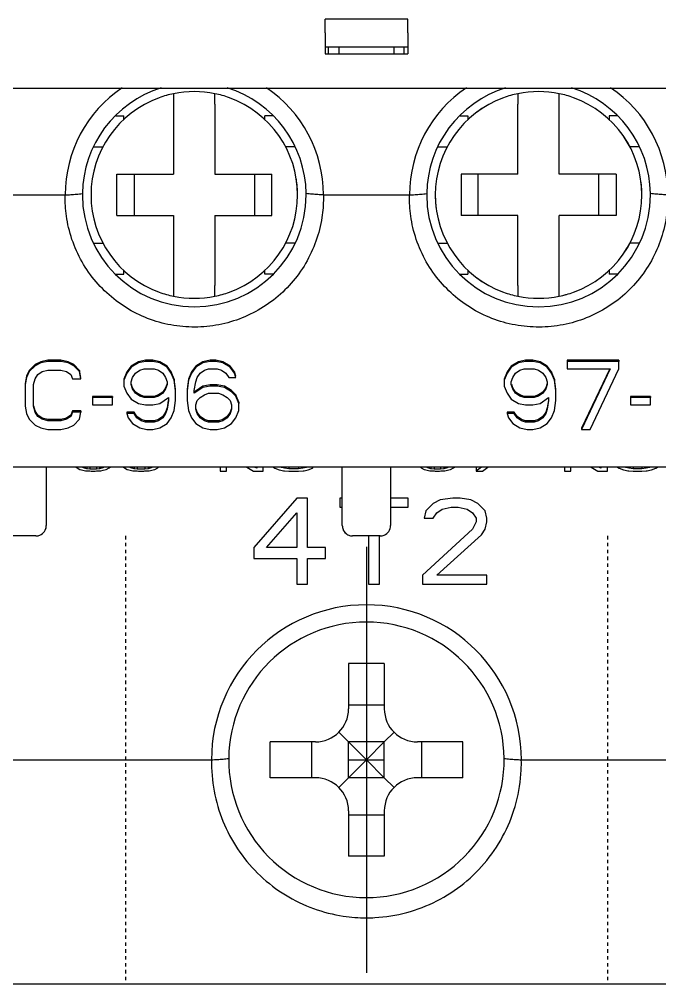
# Model space of a CAD drawing. Header units: millimetres. Extents: x 0 to 55, y 0 to 80.6.
# Drawn here: x 17.42 to 36.02, y 0 to 28 of the extents above; entities that cross this region are included whole.
import ezdxf

# ---------------------------------------------------------------- set-up
doc = ezdxf.new("R2010")
doc.units = ezdxf.units.MM
doc.linetypes.add('HIDDEN', pattern=[0.375, 0.25, -0.125])

# ---------------------------------------------------------------- blocks, each defined once
blk = doc.blocks.new('MT-63')
at = {"color": 7, "linetype": 'Continuous'}
for p, q in [((28.4, 28), (26, 28)), ((26, 27.602), (26, 28)), ((28.4, 27.602), (28.4, 28)), ((26, 27.602), (26, 27.452)), ((26, 27.452), (26, 27)), ((28.4, 27.602), (28.4, 27.452)), ((28.4, 27.452), (28.4, 27)), ((26, 27.2), (28.4, 27.2)), ((26.1, 27), (26.1, 27.2)), ((26.4, 27.2), (26.4, 27)), ((28, 27.2), (28, 27)), ((28.3, 27), (28.3, 27.2)), ((26, 27), (28.4, 27)), ((4.7, 26), (26.4, 26)), ((21.6, 25.839), (21.6, 25.532)), ((22.8, 25.532), (22.8, 25.839)), ((26.4, 26), (28, 26)), ((26.4, 26), (28, 26)), ((28, 26), (49.7, 26)), ((31.6, 25.839), (31.6, 25.532)), ((32.8, 25.532), (32.8, 25.839)), ((21.6, 25.532), (21.6, 23.5)), ((22.8, 25.532), (22.8, 23.5)), ((31.6, 23.5), (31.6, 25.532)), ((32.8, 23.5), (32.8, 25.532)), ((19.918, 25.2), (20.15, 25.2)), ((20.15, 25.09), (20.15, 25.2)), ((24.481, 25.2), (24.25, 25.2)), ((24.25, 25.09), (24.25, 25.2)), ((29.918, 25.2), (30.15, 25.2)), ((30.15, 25.2), (30.15, 25.09)), ((34.481, 25.2), (34.25, 25.2)), ((34.25, 25.2), (34.25, 25.09)), ((19.282, 24.3), (19.55, 24.3)), ((25.118, 24.3), (24.85, 24.3)), ((29.282, 24.3), (29.55, 24.3)), ((35.118, 24.3), (34.85, 24.3)), ((19.95, 23.5), (21.6, 23.5)), ((19.95, 22.3), (19.95, 23.5)), ((20.45, 23.5), (20.45, 22.3)), ((22.8, 23.5), (24.45, 23.5)), ((23.95, 23.5), (23.95, 22.3)), ((24.45, 22.3), (24.45, 23.5)), ((31.6, 23.5), (29.95, 23.5)), ((29.95, 23.5), (29.95, 22.3)), ((30.45, 22.3), (30.45, 23.5)), ((34.45, 23.5), (32.8, 23.5)), ((33.95, 22.3), (33.95, 23.5)), ((34.45, 23.5), (34.45, 22.3)), ((15.949, 22.9), (18.451, 22.9)), ((25.949, 22.9), (28.451, 22.9)), ((19.95, 22.3), (21.6, 22.3)), ((21.6, 22.3), (21.6, 20.268)), ((22.8, 22.3), (22.8, 20.268)), ((22.8, 22.3), (24.45, 22.3)), ((31.6, 22.3), (29.95, 22.3)), ((31.6, 20.268), (31.6, 22.3)), ((32.8, 20.268), (32.8, 22.3)), ((34.45, 22.3), (32.8, 22.3)), ((19.283, 21.5), (19.55, 21.5)), ((25.117, 21.5), (24.85, 21.5)), ((29.283, 21.5), (29.55, 21.5)), ((35.117, 21.5), (34.85, 21.5)), ((19.919, 20.6), (20.15, 20.6)), ((20.15, 20.6), (20.15, 20.71)), ((24.25, 20.6), (24.25, 20.71)), ((24.481, 20.6), (24.25, 20.6)), ((29.919, 20.6), (30.15, 20.6)), ((30.15, 20.71), (30.15, 20.6)), ((34.25, 20.71), (34.25, 20.6)), ((34.481, 20.6), (34.25, 20.6)), ((21.6, 20.268), (21.6, 19.961)), ((22.8, 19.961), (22.8, 20.268)), ((31.6, 20.268), (31.6, 19.961)), ((32.8, 19.961), (32.8, 20.268)), ((17.575, 17.973), (17.408, 17.805)), ((17.575, 17.938), (17.408, 17.771)), ((17.742, 18.057), (17.575, 17.973)), ((17.742, 18.022), (17.575, 17.938)), ((17.575, 17.973), (17.575, 17.938)), ((17.95, 18.099), (17.742, 18.057)), ((17.95, 18.064), (17.742, 18.022)), ((17.742, 18.057), (17.742, 18.022)), ((18.325, 18.099), (17.95, 18.099)), ((17.95, 18.099), (17.95, 18.064)), ((18.325, 18.064), (17.95, 18.064)), ((18.533, 18.057), (18.325, 18.099)), ((18.325, 18.099), (18.325, 18.064)), ((18.533, 18.022), (18.325, 18.064)), ((18.7, 17.973), (18.533, 18.057)), ((18.533, 18.057), (18.533, 18.022)), ((18.7, 17.938), (18.533, 18.022)), ((18.867, 17.805), (18.7, 17.973)), ((18.7, 17.973), (18.7, 17.938)), ((18.867, 17.771), (18.7, 17.938)), ((20.367, 17.931), (20.242, 17.763)), ((20.575, 18.057), (20.367, 17.931)), ((20.575, 18.022), (20.367, 17.896)), ((20.367, 17.931), (20.367, 17.896)), ((20.783, 18.099), (20.575, 18.057)), ((20.783, 18.064), (20.575, 18.022)), ((20.575, 18.057), (20.575, 18.022)), ((20.992, 18.099), (20.783, 18.099)), ((20.783, 18.099), (20.783, 18.064)), ((20.992, 18.064), (20.783, 18.064)), ((21.2, 18.057), (20.992, 18.099)), ((20.992, 18.099), (20.992, 18.064)), ((21.2, 18.022), (20.992, 18.064)), ((21.408, 17.931), (21.2, 18.057)), ((21.2, 18.057), (21.2, 18.022)), ((21.408, 17.896), (21.2, 18.022)), ((21.533, 17.763), (21.408, 17.931)), ((21.408, 17.931), (21.408, 17.896)), ((22.242, 17.931), (22.117, 17.763)), ((22.45, 18.057), (22.242, 17.931)), ((22.45, 18.022), (22.242, 17.896)), ((22.242, 17.931), (22.242, 17.896)), ((22.658, 18.099), (22.45, 18.057)), ((22.658, 18.064), (22.45, 18.022)), ((22.45, 18.057), (22.45, 18.022)), ((22.658, 18.099), (22.658, 18.064)), ((22.825, 18.099), (22.658, 18.099)), ((22.825, 18.064), (22.658, 18.064)), ((22.825, 18.099), (22.825, 18.064)), ((23.033, 18.057), (22.825, 18.099)), ((23.033, 18.022), (22.825, 18.064)), ((23.033, 18.057), (23.033, 18.022)), ((23.242, 17.931), (23.033, 18.057)), ((23.242, 17.896), (23.033, 18.022)), ((23.242, 17.931), (23.242, 17.896)), ((23.367, 17.763), (23.242, 17.931)), ((31.408, 17.931), (31.283, 17.763)), ((31.617, 18.057), (31.408, 17.931)), ((31.617, 18.022), (31.408, 17.896)), ((31.408, 17.931), (31.408, 17.896)), ((31.825, 18.099), (31.617, 18.057)), ((31.825, 18.064), (31.617, 18.022)), ((31.617, 18.057), (31.617, 18.022)), ((31.825, 18.099), (31.825, 18.064)), ((32.033, 18.099), (31.825, 18.099)), ((32.033, 18.064), (31.825, 18.064)), ((32.033, 18.099), (32.033, 18.064)), ((32.242, 18.057), (32.033, 18.099)), ((32.242, 18.022), (32.033, 18.064)), ((32.242, 18.057), (32.242, 18.022)), ((32.45, 17.931), (32.242, 18.057)), ((32.45, 17.896), (32.242, 18.022)), ((32.45, 17.931), (32.45, 17.896)), ((32.575, 17.763), (32.45, 17.931)), ((33.033, 18.099), (33.033, 18.064)), ((34.533, 18.099), (33.033, 18.099)), ((33.033, 18.064), (33.033, 17.854)), ((34.533, 18.064), (33.033, 18.064)), ((34.533, 18.099), (34.533, 18.064)), ((34.533, 17.854), (34.533, 18.064)), ((17.408, 17.805), (17.325, 17.638)), ((17.408, 17.771), (17.325, 17.603)), ((17.408, 17.805), (17.408, 17.771)), ((17.575, 17.561), (17.658, 17.687)), ((17.658, 17.687), (17.783, 17.771)), ((17.783, 17.771), (17.95, 17.813)), ((17.95, 17.813), (18.325, 17.813)), ((18.325, 17.813), (18.492, 17.771)), ((18.492, 17.771), (18.617, 17.687)), ((18.617, 17.687), (18.658, 17.561)), ((18.908, 17.596), (18.867, 17.805)), ((18.867, 17.805), (18.867, 17.771)), ((18.908, 17.561), (18.867, 17.771)), ((20.242, 17.763), (20.158, 17.554)), ((20.242, 17.729), (20.158, 17.519)), ((20.367, 17.896), (20.242, 17.729)), ((20.242, 17.763), (20.242, 17.729)), ((20.408, 17.603), (20.492, 17.729)), ((20.492, 17.729), (20.617, 17.813)), ((20.617, 17.813), (20.742, 17.854)), ((20.742, 17.854), (21.033, 17.854)), ((21.033, 17.854), (21.158, 17.813)), ((21.158, 17.813), (21.283, 17.729)), ((21.283, 17.729), (21.367, 17.603)), ((21.533, 17.729), (21.408, 17.896)), ((21.617, 17.554), (21.533, 17.763)), ((21.533, 17.763), (21.533, 17.729)), ((21.617, 17.519), (21.533, 17.729)), ((22.117, 17.763), (22.033, 17.554)), ((22.117, 17.729), (22.033, 17.519)), ((22.242, 17.896), (22.117, 17.729)), ((22.117, 17.763), (22.117, 17.729)), ((22.283, 17.603), (22.367, 17.729)), ((22.367, 17.729), (22.492, 17.813)), ((22.492, 17.813), (22.617, 17.854)), ((22.617, 17.854), (22.867, 17.854)), ((22.867, 17.854), (22.992, 17.813)), ((22.992, 17.813), (23.117, 17.729)), ((23.117, 17.729), (23.2, 17.603)), ((23.367, 17.729), (23.242, 17.896)), ((23.367, 17.763), (23.367, 17.729)), ((23.408, 17.638), (23.367, 17.763)), ((23.408, 17.603), (23.367, 17.729)), ((31.283, 17.763), (31.2, 17.554)), ((31.283, 17.729), (31.2, 17.519)), ((31.408, 17.896), (31.283, 17.729)), ((31.283, 17.763), (31.283, 17.729)), ((31.45, 17.603), (31.533, 17.729)), ((31.533, 17.729), (31.658, 17.813)), ((31.658, 17.813), (31.783, 17.854)), ((31.783, 17.854), (32.075, 17.854)), ((32.075, 17.854), (32.2, 17.813)), ((32.2, 17.813), (32.325, 17.729)), ((32.325, 17.729), (32.408, 17.603)), ((32.575, 17.729), (32.45, 17.896)), ((32.575, 17.763), (32.575, 17.729)), ((32.658, 17.554), (32.575, 17.763)), ((32.658, 17.519), (32.575, 17.729)), ((33.033, 17.854), (34.283, 17.854)), ((34.267, 17.854), (33.45, 16.129)), ((34.283, 17.854), (33.45, 16.094)), ((33.7, 16.094), (34.533, 17.854)), ((17.325, 17.638), (17.283, 17.428)), ((17.325, 17.603), (17.283, 17.393)), ((17.283, 17.393), (17.283, 16.765)), ((17.325, 17.638), (17.325, 17.603)), ((17.533, 17.393), (17.575, 17.561)), ((17.533, 16.765), (17.533, 17.393)), ((18.658, 17.561), (18.908, 17.561)), ((20.158, 17.554), (20.158, 17.519)), ((20.158, 17.519), (20.158, 17.352)), ((20.367, 17.477), (20.408, 17.603)), ((20.367, 17.393), (20.367, 17.477)), ((20.408, 17.268), (20.367, 17.393)), ((20.408, 17.302), (20.377, 17.397)), ((21.367, 17.603), (21.408, 17.477)), ((21.398, 17.397), (21.367, 17.302)), ((21.408, 17.393), (21.367, 17.268)), ((21.408, 17.428), (21.398, 17.397)), ((21.408, 17.477), (21.408, 17.393)), ((21.658, 17.261), (21.617, 17.554)), ((21.617, 17.554), (21.617, 17.519)), ((21.658, 17.226), (21.617, 17.519)), ((22.033, 17.554), (21.992, 17.261)), ((22.033, 17.519), (21.992, 17.226)), ((22.033, 17.554), (22.033, 17.519)), ((22.2, 17.226), (22.242, 17.477)), ((22.242, 17.477), (22.283, 17.603)), ((22.658, 17.386), (22.45, 17.344)), ((22.658, 17.386), (22.658, 17.352)), ((22.867, 17.386), (22.658, 17.386)), ((22.867, 17.386), (22.867, 17.352)), ((23.075, 17.344), (22.867, 17.386)), ((23.2, 17.603), (23.408, 17.603)), ((31.2, 17.554), (31.2, 17.519)), ((31.2, 17.519), (31.2, 17.352)), ((31.408, 17.477), (31.45, 17.603)), ((31.408, 17.393), (31.408, 17.477)), ((31.45, 17.268), (31.408, 17.393)), ((31.45, 17.302), (31.419, 17.397)), ((32.408, 17.603), (32.45, 17.477)), ((32.44, 17.397), (32.408, 17.302)), ((32.45, 17.393), (32.408, 17.268)), ((32.45, 17.428), (32.44, 17.397)), ((32.45, 17.477), (32.45, 17.393)), ((32.658, 17.554), (32.658, 17.519)), ((32.7, 17.261), (32.658, 17.554)), ((32.7, 17.226), (32.658, 17.519)), ((20.158, 17.352), (20.242, 17.142)), ((20.242, 17.142), (20.367, 16.974)), ((20.492, 17.177), (20.408, 17.302)), ((20.408, 17.302), (20.408, 17.268)), ((20.492, 17.142), (20.408, 17.268)), ((20.617, 17.093), (20.492, 17.177)), ((20.492, 17.177), (20.492, 17.142)), ((20.617, 17.058), (20.492, 17.142)), ((20.742, 17.051), (20.617, 17.093)), ((20.617, 17.093), (20.617, 17.058)), ((21.158, 17.093), (21.033, 17.051)), ((21.283, 17.177), (21.158, 17.093)), ((21.283, 17.142), (21.158, 17.058)), ((21.158, 17.093), (21.158, 17.058)), ((21.367, 17.302), (21.283, 17.177)), ((21.367, 17.268), (21.283, 17.142)), ((21.283, 17.177), (21.283, 17.142)), ((21.367, 17.302), (21.367, 17.268)), ((21.658, 16.932), (21.658, 17.226)), ((21.992, 17.226), (21.992, 16.932)), ((22.45, 17.31), (22.2, 17.142)), ((22.2, 17.142), (22.2, 17.226)), ((22.223, 17.192), (22.2, 17.177)), ((22.45, 17.344), (22.223, 17.192)), ((22.367, 17.016), (22.492, 17.1)), ((22.658, 17.352), (22.45, 17.31)), ((22.45, 17.344), (22.45, 17.31)), ((22.492, 17.1), (22.617, 17.142)), ((22.617, 17.142), (22.908, 17.142)), ((22.867, 17.352), (22.658, 17.352)), ((23.075, 17.31), (22.867, 17.352)), ((22.908, 17.142), (23.033, 17.1)), ((23.033, 17.1), (23.158, 17.016)), ((23.075, 17.344), (23.075, 17.31)), ((23.283, 17.219), (23.075, 17.344)), ((23.283, 17.184), (23.075, 17.31)), ((23.283, 17.219), (23.283, 17.184)), ((23.408, 17.093), (23.283, 17.219)), ((23.408, 17.058), (23.283, 17.184)), ((23.408, 17.093), (23.408, 17.058)), ((23.492, 16.883), (23.408, 17.093)), ((31.2, 17.352), (31.283, 17.142)), ((31.283, 17.142), (31.408, 16.974)), ((31.533, 17.177), (31.45, 17.302)), ((31.45, 17.302), (31.45, 17.268)), ((31.533, 17.142), (31.45, 17.268)), ((31.658, 17.093), (31.533, 17.177)), ((31.533, 17.177), (31.533, 17.142)), ((31.658, 17.058), (31.533, 17.142)), ((31.783, 17.051), (31.658, 17.093)), ((31.658, 17.093), (31.658, 17.058)), ((32.2, 17.093), (32.075, 17.051)), ((32.325, 17.177), (32.2, 17.093)), ((32.325, 17.142), (32.2, 17.058)), ((32.2, 17.093), (32.2, 17.058)), ((32.408, 17.302), (32.325, 17.177)), ((32.408, 17.268), (32.325, 17.142)), ((32.325, 17.177), (32.325, 17.142)), ((32.408, 17.302), (32.408, 17.268)), ((32.7, 16.932), (32.7, 17.226)), ((19.242, 17.051), (19.242, 17.016)), ((19.825, 17.051), (19.242, 17.051)), ((19.242, 17.016), (19.242, 16.807)), ((19.825, 17.016), (19.242, 17.016)), ((19.242, 16.807), (19.825, 16.807)), ((19.825, 17.051), (19.825, 17.016)), ((19.825, 16.807), (19.825, 17.016)), ((20.367, 16.974), (20.575, 16.849)), ((20.575, 16.849), (20.783, 16.807)), ((20.742, 17.016), (20.617, 17.058)), ((21.033, 17.051), (20.742, 17.051)), ((20.742, 17.051), (20.742, 17.016)), ((21.033, 17.016), (20.742, 17.016)), ((20.783, 16.807), (20.992, 16.807)), ((20.992, 16.807), (21.2, 16.849)), ((21.158, 17.058), (21.033, 17.016)), ((21.033, 17.051), (21.033, 17.016)), ((21.2, 16.849), (21.45, 17.016)), ((21.444, 16.933), (21.408, 16.716)), ((21.45, 16.932), (21.408, 16.681)), ((21.45, 17.016), (21.45, 16.932)), ((21.617, 16.639), (21.658, 16.932)), ((21.992, 16.932), (22.033, 16.639)), ((22.242, 16.807), (22.283, 16.932)), ((22.242, 16.681), (22.242, 16.807)), ((22.283, 16.932), (22.367, 17.016)), ((23.158, 17.016), (23.242, 16.932)), ((23.242, 16.932), (23.283, 16.807)), ((23.283, 16.807), (23.283, 16.681)), ((23.492, 16.849), (23.408, 17.058)), ((23.492, 16.883), (23.492, 16.849)), ((23.492, 16.639), (23.492, 16.849)), ((31.408, 16.974), (31.617, 16.849)), ((31.617, 16.849), (31.825, 16.807)), ((31.783, 17.016), (31.658, 17.058)), ((32.075, 17.051), (31.783, 17.051)), ((31.783, 17.051), (31.783, 17.016)), ((32.075, 17.016), (31.783, 17.016)), ((31.825, 16.807), (32.033, 16.807)), ((32.033, 16.807), (32.242, 16.849)), ((32.2, 17.058), (32.075, 17.016)), ((32.075, 17.051), (32.075, 17.016)), ((32.242, 16.849), (32.492, 17.016)), ((32.486, 16.933), (32.45, 16.716)), ((32.492, 16.932), (32.45, 16.681)), ((32.492, 17.016), (32.492, 16.932)), ((32.658, 16.639), (32.7, 16.932)), ((34.867, 17.051), (34.867, 17.016)), ((35.45, 17.051), (34.867, 17.051)), ((34.867, 17.016), (34.867, 16.807)), ((35.45, 17.016), (34.867, 17.016)), ((34.867, 16.807), (35.45, 16.807)), ((35.45, 17.051), (35.45, 17.016)), ((35.45, 16.807), (35.45, 17.016)), ((17.283, 16.765), (17.325, 16.555)), ((17.325, 16.555), (17.408, 16.388)), ((17.575, 16.597), (17.533, 16.765)), ((17.575, 16.632), (17.541, 16.767)), ((17.658, 16.506), (17.575, 16.632)), ((17.575, 16.632), (17.575, 16.597)), ((17.658, 16.472), (17.575, 16.597)), ((18.658, 16.632), (18.617, 16.506)), ((18.658, 16.597), (18.617, 16.472)), ((18.908, 16.632), (18.658, 16.632)), ((18.658, 16.632), (18.658, 16.597)), ((18.908, 16.597), (18.658, 16.597)), ((18.867, 16.388), (18.908, 16.597)), ((18.908, 16.632), (18.908, 16.597)), ((20.242, 16.59), (20.242, 16.555)), ((20.45, 16.59), (20.242, 16.59)), ((20.242, 16.555), (20.283, 16.43)), ((20.45, 16.555), (20.242, 16.555)), ((20.533, 16.464), (20.45, 16.59)), ((20.45, 16.59), (20.45, 16.555)), ((20.533, 16.43), (20.45, 16.555)), ((21.367, 16.59), (21.283, 16.464)), ((21.367, 16.555), (21.283, 16.43)), ((21.408, 16.716), (21.367, 16.59)), ((21.408, 16.681), (21.367, 16.555)), ((21.367, 16.59), (21.367, 16.555)), ((21.408, 16.716), (21.408, 16.681)), ((21.533, 16.43), (21.617, 16.639)), ((22.033, 16.639), (22.117, 16.43)), ((22.283, 16.555), (22.242, 16.681)), ((22.283, 16.59), (22.252, 16.684)), ((22.367, 16.464), (22.283, 16.59)), ((22.367, 16.43), (22.283, 16.555)), ((23.242, 16.59), (23.158, 16.464)), ((23.242, 16.555), (23.158, 16.43)), ((23.273, 16.684), (23.242, 16.59)), ((23.283, 16.681), (23.242, 16.555)), ((23.242, 16.59), (23.242, 16.555)), ((23.283, 16.716), (23.273, 16.684)), ((23.408, 16.43), (23.492, 16.639)), ((31.283, 16.59), (31.283, 16.555)), ((31.492, 16.59), (31.283, 16.59)), ((31.283, 16.555), (31.325, 16.43)), ((31.492, 16.555), (31.283, 16.555)), ((31.492, 16.59), (31.492, 16.555)), ((31.575, 16.464), (31.492, 16.59)), ((31.575, 16.43), (31.492, 16.555)), ((32.408, 16.59), (32.325, 16.464)), ((32.408, 16.555), (32.325, 16.43)), ((32.45, 16.716), (32.408, 16.59)), ((32.45, 16.681), (32.408, 16.555)), ((32.408, 16.59), (32.408, 16.555)), ((32.45, 16.716), (32.45, 16.681)), ((32.575, 16.43), (32.658, 16.639)), ((17.408, 16.388), (17.575, 16.22)), ((17.783, 16.422), (17.658, 16.506)), ((17.658, 16.506), (17.658, 16.472)), ((17.783, 16.388), (17.658, 16.472)), ((17.95, 16.381), (17.783, 16.422)), ((17.783, 16.422), (17.783, 16.388)), ((17.95, 16.346), (17.783, 16.388)), ((18.325, 16.381), (17.95, 16.381)), ((17.95, 16.381), (17.95, 16.346)), ((18.325, 16.346), (17.95, 16.346)), ((18.492, 16.422), (18.325, 16.381)), ((18.492, 16.388), (18.325, 16.346)), ((18.325, 16.381), (18.325, 16.346)), ((18.617, 16.506), (18.492, 16.422)), ((18.617, 16.472), (18.492, 16.388)), ((18.492, 16.422), (18.492, 16.388)), ((18.617, 16.506), (18.617, 16.472)), ((18.7, 16.22), (18.867, 16.388)), ((20.283, 16.43), (20.408, 16.262)), ((20.408, 16.262), (20.617, 16.136)), ((20.658, 16.381), (20.533, 16.464)), ((20.533, 16.464), (20.533, 16.43)), ((20.658, 16.346), (20.533, 16.43)), ((20.783, 16.339), (20.658, 16.381)), ((20.658, 16.381), (20.658, 16.346)), ((20.783, 16.304), (20.658, 16.346)), ((21.033, 16.339), (20.783, 16.339)), ((20.783, 16.339), (20.783, 16.304)), ((21.033, 16.304), (20.783, 16.304)), ((21.158, 16.381), (21.033, 16.339)), ((21.158, 16.346), (21.033, 16.304)), ((21.033, 16.339), (21.033, 16.304)), ((21.283, 16.464), (21.158, 16.381)), ((21.283, 16.43), (21.158, 16.346)), ((21.158, 16.381), (21.158, 16.346)), ((21.2, 16.136), (21.408, 16.262)), ((21.283, 16.464), (21.283, 16.43)), ((21.408, 16.262), (21.533, 16.43)), ((22.117, 16.43), (22.242, 16.262)), ((22.242, 16.262), (22.45, 16.136)), ((22.367, 16.464), (22.367, 16.43)), ((22.492, 16.381), (22.367, 16.464)), ((22.492, 16.346), (22.367, 16.43)), ((22.492, 16.381), (22.492, 16.346)), ((22.617, 16.339), (22.492, 16.381)), ((22.617, 16.304), (22.492, 16.346)), ((22.617, 16.339), (22.617, 16.304)), ((22.908, 16.339), (22.617, 16.339)), ((22.908, 16.304), (22.617, 16.304)), ((23.033, 16.381), (22.908, 16.339)), ((23.033, 16.346), (22.908, 16.304)), ((22.908, 16.339), (22.908, 16.304)), ((23.158, 16.464), (23.033, 16.381)), ((23.158, 16.43), (23.033, 16.346)), ((23.033, 16.381), (23.033, 16.346)), ((23.075, 16.136), (23.283, 16.262)), ((23.158, 16.464), (23.158, 16.43)), ((23.283, 16.262), (23.408, 16.43)), ((31.325, 16.43), (31.45, 16.262)), ((31.45, 16.262), (31.658, 16.136)), ((31.575, 16.464), (31.575, 16.43)), ((31.7, 16.381), (31.575, 16.464)), ((31.7, 16.346), (31.575, 16.43)), ((31.7, 16.381), (31.7, 16.346)), ((31.825, 16.339), (31.7, 16.381)), ((31.825, 16.304), (31.7, 16.346)), ((31.825, 16.339), (31.825, 16.304)), ((32.075, 16.339), (31.825, 16.339)), ((32.075, 16.304), (31.825, 16.304)), ((32.2, 16.381), (32.075, 16.339)), ((32.2, 16.346), (32.075, 16.304)), ((32.075, 16.339), (32.075, 16.304)), ((32.325, 16.464), (32.2, 16.381)), ((32.325, 16.43), (32.2, 16.346)), ((32.2, 16.381), (32.2, 16.346)), ((32.242, 16.136), (32.45, 16.262)), ((32.325, 16.464), (32.325, 16.43)), ((32.45, 16.262), (32.575, 16.43)), ((17.575, 16.22), (17.742, 16.136)), ((17.742, 16.136), (17.95, 16.094)), ((17.95, 16.094), (18.325, 16.094)), ((18.325, 16.094), (18.533, 16.136)), ((18.533, 16.136), (18.7, 16.22)), ((20.617, 16.136), (20.825, 16.094)), ((20.825, 16.094), (20.992, 16.094)), ((20.992, 16.094), (21.2, 16.136)), ((22.45, 16.136), (22.658, 16.094)), ((22.658, 16.094), (22.867, 16.094)), ((22.867, 16.094), (23.075, 16.136)), ((31.658, 16.136), (31.867, 16.094)), ((31.867, 16.094), (32.033, 16.094)), ((32.033, 16.094), (32.242, 16.136)), ((33.45, 16.129), (33.45, 16.094)), ((33.45, 16.094), (33.7, 16.094)), ((49.4, 15), (5, 15)), ((17.9, 15), (17.9, 13.3)), ((18.772, 15), (18.794, 14.976)), ((18.794, 14.976), (18.88, 14.933)), ((18.88, 14.933), (18.887, 14.929)), ((18.887, 14.929), (18.967, 14.912)), ((18.981, 14.976), (18.938, 15)), ((18.967, 14.912), (19.044, 14.895)), ((18.981, 15), (18.981, 14.976)), ((19.075, 14.953), (18.981, 14.976)), ((19.044, 14.895), (19.071, 14.893)), ((19.071, 14.893), (19.165, 14.886)), ((19.075, 15), (19.075, 14.953)), ((19.169, 14.941), (19.075, 14.953)), ((19.165, 14.886), (19.2, 14.883)), ((19.169, 15), (19.169, 14.941)), ((19.356, 14.941), (19.169, 14.941)), ((19.2, 14.883), (19.325, 14.883)), ((19.325, 14.883), (19.36, 14.886)), ((19.356, 15), (19.356, 14.941)), ((19.45, 14.953), (19.356, 14.941)), ((19.36, 14.886), (19.454, 14.893)), ((19.45, 15), (19.45, 14.953)), ((19.544, 14.976), (19.45, 14.953)), ((19.454, 14.893), (19.481, 14.895)), ((19.481, 14.895), (19.558, 14.912)), ((19.544, 15), (19.544, 14.976)), ((19.587, 15), (19.544, 14.976)), ((19.558, 14.912), (19.637, 14.929)), ((19.637, 14.929), (19.645, 14.933)), ((19.645, 14.933), (19.731, 14.976)), ((19.731, 14.976), (19.757, 15)), ((20.143, 15), (20.169, 14.976)), ((20.169, 14.976), (20.255, 14.933)), ((20.255, 14.933), (20.262, 14.929)), ((20.262, 14.929), (20.342, 14.912)), ((20.356, 14.976), (20.313, 15)), ((20.342, 14.912), (20.419, 14.895)), ((20.356, 15), (20.356, 14.976)), ((20.45, 14.953), (20.356, 14.976)), ((20.419, 14.895), (20.446, 14.893)), ((20.446, 14.893), (20.54, 14.886)), ((20.45, 15), (20.45, 14.953)), ((20.544, 14.941), (20.45, 14.953)), ((20.54, 14.886), (20.575, 14.883)), ((20.544, 15), (20.544, 14.941)), ((20.762, 14.941), (20.544, 14.941)), ((20.575, 14.883), (20.731, 14.883)), ((20.731, 14.883), (20.767, 14.886)), ((20.762, 15), (20.762, 14.941)), ((20.856, 14.953), (20.762, 14.941)), ((20.767, 14.886), (20.861, 14.893)), ((20.856, 15), (20.856, 14.953)), ((20.95, 14.976), (20.856, 14.953)), ((20.861, 14.893), (20.888, 14.895)), ((20.888, 14.895), (20.964, 14.912)), ((20.95, 15), (20.95, 14.976)), ((20.993, 15), (20.95, 14.976)), ((20.964, 14.912), (21.044, 14.929)), ((21.044, 14.929), (21.051, 14.933)), ((21.051, 14.933), (21.137, 14.976)), ((21.137, 14.976), (21.164, 15)), ((22.95, 15), (22.95, 14.883)), ((22.95, 14.883), (23.137, 14.883)), ((23.137, 14.883), (23.137, 15)), ((23.727, 15), (23.919, 14.883)), ((23.919, 14.883), (24.2, 14.883)), ((24.013, 14.964), (23.952, 15)), ((24.013, 15), (24.013, 14.964)), ((24.2, 14.883), (24.2, 15)), ((24.496, 15), (24.544, 14.964)), ((24.544, 14.964), (24.669, 14.918)), ((24.669, 14.918), (24.717, 14.909)), ((24.731, 14.987), (24.709, 15)), ((24.717, 14.909), (24.794, 14.895)), ((24.731, 15), (24.731, 14.987)), ((24.825, 14.964), (24.731, 14.987)), ((24.794, 14.895), (24.82, 14.893)), ((24.82, 14.893), (24.95, 14.883)), ((24.825, 15), (24.825, 14.964)), ((24.95, 14.953), (24.825, 14.964)), ((24.95, 15), (24.95, 14.953)), ((25.231, 14.953), (24.95, 14.953)), ((24.95, 14.883), (25.231, 14.883)), ((25.231, 15), (25.231, 14.953)), ((25.356, 14.964), (25.231, 14.953)), ((25.231, 14.883), (25.362, 14.893)), ((25.356, 15), (25.356, 14.964)), ((25.45, 14.987), (25.356, 14.964)), ((25.362, 14.893), (25.388, 14.895)), ((25.388, 14.895), (25.465, 14.909)), ((25.461, 15), (25.45, 14.987)), ((25.45, 15), (25.45, 14.987)), ((25.465, 14.909), (25.512, 14.918)), ((25.512, 14.918), (25.637, 14.964)), ((25.637, 14.964), (25.657, 15)), ((26.5, 13.3), (26.5, 15)), ((26.5, 13.3), (26.5, 15)), ((27.9, 15), (27.9, 13.3)), ((27.9, 15), (27.9, 13.3)), ((28.772, 15), (28.794, 14.976)), ((28.794, 14.976), (28.88, 14.933)), ((28.88, 14.933), (28.887, 14.929)), ((28.887, 14.929), (28.967, 14.912)), ((28.981, 14.976), (28.938, 15)), ((28.967, 14.912), (29.044, 14.895)), ((28.981, 15), (28.981, 14.976)), ((29.075, 14.953), (28.981, 14.976)), ((29.044, 14.895), (29.071, 14.893)), ((29.071, 14.893), (29.165, 14.886)), ((29.075, 15), (29.075, 14.953)), ((29.169, 14.941), (29.075, 14.953)), ((29.165, 14.886), (29.2, 14.883)), ((29.169, 15), (29.169, 14.941)), ((29.356, 14.941), (29.169, 14.941)), ((29.2, 14.883), (29.325, 14.883)), ((29.325, 14.883), (29.36, 14.886)), ((29.356, 15), (29.356, 14.941)), ((29.45, 14.953), (29.356, 14.941)), ((29.36, 14.886), (29.454, 14.893)), ((29.45, 15), (29.45, 14.953)), ((29.544, 14.976), (29.45, 14.953)), ((29.454, 14.893), (29.481, 14.895)), ((29.481, 14.895), (29.558, 14.912)), ((29.544, 15), (29.544, 14.976)), ((29.587, 15), (29.544, 14.976)), ((29.558, 14.912), (29.637, 14.929)), ((29.637, 14.929), (29.645, 14.933)), ((29.645, 14.933), (29.731, 14.976)), ((29.731, 14.976), (29.757, 15)), ((30.387, 15), (30.387, 14.883)), ((30.538, 15), (30.387, 14.883)), ((30.387, 14.883), (30.575, 14.883)), ((30.575, 14.883), (30.725, 15)), ((32.95, 15), (32.95, 14.883)), ((32.95, 14.883), (33.137, 14.883)), ((33.137, 14.883), (33.137, 15)), ((33.727, 15), (33.919, 14.883)), ((33.919, 14.883), (34.2, 14.883)), ((34.013, 14.964), (33.952, 15)), ((34.013, 15), (34.013, 14.964)), ((34.2, 14.883), (34.2, 15)), ((34.496, 15), (34.544, 14.964)), ((34.544, 14.964), (34.669, 14.918)), ((34.669, 14.918), (34.717, 14.909)), ((34.731, 14.987), (34.709, 15)), ((34.717, 14.909), (34.794, 14.895)), ((34.731, 15), (34.731, 14.987)), ((34.825, 14.964), (34.731, 14.987)), ((34.794, 14.895), (34.82, 14.893)), ((34.82, 14.893), (34.95, 14.883)), ((34.825, 15), (34.825, 14.964)), ((34.95, 14.953), (34.825, 14.964)), ((34.95, 15), (34.95, 14.953)), ((35.2, 14.953), (34.95, 14.953)), ((34.95, 14.883), (35.2, 14.883)), ((35.2, 15), (35.2, 14.953)), ((35.325, 14.964), (35.2, 14.953)), ((35.2, 14.883), (35.33, 14.893)), ((35.325, 15), (35.325, 14.964)), ((35.419, 14.987), (35.325, 14.964)), ((35.33, 14.893), (35.356, 14.895)), ((35.356, 14.895), (35.433, 14.909)), ((35.441, 15), (35.419, 14.987)), ((35.419, 15), (35.419, 14.987)), ((35.433, 14.909), (35.481, 14.918)), ((35.481, 14.918), (35.606, 14.964)), ((35.606, 14.964), (35.654, 15)), ((25.179, 14.1), (23.929, 12.664)), ((25.492, 14.1), (25.179, 14.1)), ((25.492, 12.664), (25.492, 14.1)), ((26.429, 14.1), (26.429, 13.834)), ((26.5, 14.1), (26.429, 14.1)), ((28.408, 14.1), (27.9, 14.1)), ((28.408, 13.834), (28.408, 14.1)), ((29.346, 14.047), (29.137, 13.94)), ((29.71, 14.1), (29.346, 14.047)), ((29.919, 14.1), (29.71, 14.1)), ((30.231, 14.047), (29.919, 14.1)), ((30.44, 13.94), (30.231, 14.047)), ((26.429, 13.834), (26.5, 13.834)), ((27.9, 13.834), (28.408, 13.834)), ((28.929, 13.728), (28.877, 13.515)), ((29.137, 13.94), (28.929, 13.728)), ((29.242, 13.674), (29.398, 13.781)), ((29.398, 13.781), (29.658, 13.834)), ((29.658, 13.834), (29.867, 13.834)), ((29.867, 13.834), (30.127, 13.781)), ((30.127, 13.781), (30.283, 13.674)), ((30.648, 13.728), (30.44, 13.94)), ((30.7, 13.515), (30.648, 13.728)), ((24.294, 12.664), (25.179, 13.674)), ((25.179, 13.674), (25.179, 12.664)), ((28.877, 13.515), (29.137, 13.515)), ((29.137, 13.515), (29.242, 13.674)), ((30.283, 13.674), (30.387, 13.515)), ((30.387, 13.515), (30.387, 13.409)), ((30.7, 13.409), (30.7, 13.515)), ((30.283, 13.196), (28.825, 11.866)), ((30.387, 13.409), (30.283, 13.196)), ((30.544, 13.036), (30.648, 13.196)), ((30.648, 13.196), (30.7, 13.409)), ((17.6, 13), (16.8, 13)), ((17.6, 13), (16.8, 13)), ((27.6, 13), (26.8, 13)), ((27.6, 13), (26.8, 13)), ((27.262, 13), (27.262, 11.6)), ((27.575, 11.6), (27.575, 13)), ((29.242, 11.866), (30.544, 13.036)), ((23.929, 12.664), (23.929, 12.345)), ((25.179, 12.664), (24.294, 12.664)), ((26.012, 12.664), (25.492, 12.664)), ((26.012, 12.345), (26.012, 12.664)), ((23.929, 12.345), (25.179, 12.345)), ((25.179, 12.345), (25.179, 11.6)), ((25.492, 11.6), (25.492, 12.345)), ((25.492, 12.345), (26.012, 12.345)), ((28.825, 11.866), (28.825, 11.6)), ((30.7, 11.866), (29.242, 11.866)), ((30.7, 11.6), (30.7, 11.866)), ((25.179, 11.6), (25.492, 11.6)), ((27.262, 11.6), (27.575, 11.6)), ((28.825, 11.6), (30.7, 11.6)), ((26.68, 9.3), (26.68, 7.98)), ((27.72, 9.3), (26.68, 9.3)), ((27.72, 9.3), (27.72, 7.98)), ((26.68, 8.1), (27.72, 8.1)), ((26.399, 7.301), (26.68, 7.02)), ((28.001, 7.301), (27.72, 7.02)), ((24.4, 5.98), (24.4, 7.02)), ((25.72, 7.02), (24.4, 7.02)), ((25.6, 7.02), (25.6, 5.98)), ((26.68, 5.98), (26.68, 7.02)), ((27.72, 7.02), (26.68, 7.02)), ((27.2, 6.5), (26.68, 7.02)), ((27.2, 7.02), (27.2, 6.5)), ((27.2, 6.5), (27.72, 7.02)), ((27.72, 5.98), (27.72, 7.02)), ((30, 7.02), (28.68, 7.02)), ((28.8, 7.02), (28.8, 5.98)), ((30, 5.98), (30, 7.02)), ((13.7, 6.5), (22.7, 6.5)), ((26.68, 6.5), (27.2, 6.5)), ((27.2, 6.5), (26.68, 5.98)), ((27.2, 6.5), (27.2, 5.98)), ((27.2, 6.5), (27.72, 5.98)), ((27.2, 6.5), (27.72, 6.5)), ((31.7, 6.5), (40.7, 6.5)), ((25.72, 5.98), (24.4, 5.98)), ((26.399, 5.699), (26.68, 5.98)), ((27.72, 5.98), (26.68, 5.98)), ((28.001, 5.699), (27.72, 5.98)), ((30, 5.98), (28.68, 5.98)), ((26.68, 5.02), (26.68, 3.7)), ((26.68, 4.9), (27.72, 4.9)), ((27.72, 5.02), (27.72, 3.7)), ((27.72, 3.7), (26.68, 3.7)), ((0, 0), (54.4, 0))]:
    blk.add_line(p, q, dxfattribs=at)
at = {"linetype": 'HIDDEN', "ltscale": 0.4}
for p, q in [((20.2, 13), (20.2, 0)), ((34.2, 13), (34.2, 0))]:
    blk.add_line(p, q, dxfattribs=at)
blk.add_line((27.2, 12.683), (27.2, 0.317))
at = {"color": 7, "linetype": 'Continuous'}
for centre, radius, start, end in [((22.2, 22.9), 3.75, 123.9323, 180), ((22.2, 22.9), 3.25, 107.1428, 179.3231), ((22.2, 22.9), 3, 101.537, 109.8518), ((22.2, 22.9), 3, 101.537, 109.8543), ((22.2, 22.9), 3, 104.9564, 105.6978), ((22.2, 22.9), 3, 78.463, 101.537), ((22.2, 22.9), 3, 70.1482, 78.463), ((22.2, 22.9), 3, 70.1457, 78.463), ((22.2, 22.9), 3.25, 0.6762, 72.8547), ((22.2, 22.9), 3.75, 0, 56.0678), ((32.2, 22.9), 3.75, 123.9323, 180), ((32.2, 22.9), 3.25, 107.1428, 179.3231), ((32.2, 22.9), 3, 101.537, 109.8518), ((32.2, 22.9), 3, 101.537, 109.8543), ((32.2, 22.9), 3, 78.463, 101.537), ((32.2, 22.9), 3, 70.1482, 78.463), ((32.2, 22.9), 3, 70.1457, 78.463), ((32.2, 22.9), 3.25, 0.6762, 72.8547), ((32.2, 22.9), 3.75, 0, 56.0678), ((22.2, 22.9), 3, 109.8518, 180), ((22.2, 22.9), 3, 109.8543, 180), ((22.2, 22.9), 3, 0, 70.1482), ((22.2, 22.9), 3, 0, 70.1457), ((32.2, 22.9), 3, 109.8518, 180), ((32.2, 22.9), 3, 109.8543, 180), ((32.2, 22.9), 3, 0, 70.1482), ((32.2, 22.9), 3, 0, 70.1457), ((22.2, 22.9), 3, 171.1392, 171.5765), ((22.2, 22.9), 3, 0, 8.8608), ((32.2, 22.9), 3, 0, 8.8608), ((22.2, 22.9), 3.25, 179.3231, 180), ((22.2, 22.9), 3.25, 180, 0), ((22.2, 22.9), 3, 180, 250.1482), ((22.2, 22.9), 3, 180, 250.1457), ((22.2, 22.9), 3, 289.8518, 0), ((22.2, 22.9), 3, 289.8543, 0), ((22.2, 22.9), 3.25, 0, 0.6762), ((32.2, 22.9), 3.25, 179.3231, 180), ((32.2, 22.9), 3.25, 180, 0), ((32.2, 22.9), 3, 180, 188.8608), ((32.2, 22.9), 3, 180, 250.1482), ((32.2, 22.9), 3, 180, 250.1457), ((32.2, 22.9), 3, 289.8518, 0), ((32.2, 22.9), 3, 289.8543, 0), ((32.2, 22.9), 3.25, 0, 0.6762), ((22.2, 22.9), 3, 250.1482, 258.463), ((22.2, 22.9), 3, 250.1457, 258.463), ((22.2, 22.9), 3, 258.463, 281.537), ((22.2, 22.9), 3, 281.537, 289.8518), ((22.2, 22.9), 3, 281.537, 289.8543), ((32.2, 22.9), 3, 250.1482, 258.463), ((32.2, 22.9), 3, 250.1457, 258.463), ((32.2, 22.9), 3, 258.463, 281.537), ((32.2, 22.9), 3, 281.537, 289.8518), ((32.2, 22.9), 3, 281.537, 289.8543), ((32.2, 22.9), 3, 284.9564, 285.6978), ((17.6, 13.3), 0.3, 270, 0), ((17.6, 13.3), 0.3, 292.5, 0), ((26.8, 13.3), 0.3, 180, 202.3567), ((26.8, 13.3), 0.3, 180, 247.5141), ((27.6, 13.3), 0.3, 292.5, 0), ((17.6, 13.3), 0.3, 270, 292.5), ((26.8, 13.3), 0.3, 224.9204, 247.4881), ((26.8, 13.3), 0.3, 247.5141, 270), ((27.6, 13.3), 0.3, 270, 292.5), ((27.2, 6.5), 4.5, 0, 180), ((27.2, 6.5), 4, 90, 179.4427), ((27.2, 6.5), 4, 0.5579, 90), ((25.72, 7.98), 0.96, 270, 0), ((28.68, 7.98), 0.96, 180, 270), ((27.2, 6.5), 4, 179.4427, 270), ((27.2, 6.5), 4, 270, 0.5579), ((25.72, 5.02), 0.96, 0, 90), ((28.68, 5.02), 0.96, 90, 180)]:
    blk.add_arc(centre, radius, start, end, dxfattribs=at)
for points, knots in [([(18.45, 22.9), (18.504, 22.904), (18.614, 22.907), (18.781, 22.924), (18.893, 22.932), (18.95, 22.938)], [0, 0, 0, 0, 0.1630632, 0.3302503, 0.5017072, 0.5017072, 0.5017072, 0.5017072]), ([(18.45, 22.813), (18.45, 22.828), (18.45, 22.857), (18.45, 22.886), (18.451, 22.9)], [0, 0, 0, 0, 0.04338501, 0.08683577, 0.08683577, 0.08683577, 0.08683577]), ([(25.95, 22.813), (25.95, 22.623), (25.917, 22.198), (25.755, 21.551), (25.453, 20.902), (25.033, 20.321), (24.513, 19.834), (23.916, 19.454), (23.262, 19.194), (22.57, 19.059), (21.865, 19.056), (21.172, 19.184), (20.515, 19.439), (19.914, 19.812), (19.391, 20.295), (18.965, 20.871), (18.657, 21.517), (18.511, 22.077), (18.458, 22.511), (18.45, 22.713), (18.45, 22.813)], [0, 0, 0, 0, 0.569536, 1.274934, 1.989464, 2.704256, 3.411887, 4.11346, 4.813661, 5.514408, 6.215199, 6.915897, 7.616005, 8.317457, 9.024967, 9.73965, 10.45408, 11.159379, 11.463952, 11.764598, 11.764598, 11.764598, 11.764598]), ([(25.95, 22.9), (25.896, 22.904), (25.786, 22.907), (25.619, 22.924), (25.507, 22.932), (25.45, 22.938)], [0, 0, 0, 0, 0.1630559, 0.3302428, 0.5017094, 0.5017094, 0.5017094, 0.5017094]), ([(25.949, 22.9), (25.95, 22.886), (25.95, 22.857), (25.95, 22.828), (25.95, 22.813)], [0, 0, 0, 0, 0.04345153, 0.08683529, 0.08683529, 0.08683529, 0.08683529]), ([(28.45, 22.9), (28.504, 22.904), (28.614, 22.907), (28.781, 22.924), (28.893, 22.932), (28.95, 22.938)], [0, 0, 0, 0, 0.1630632, 0.3302503, 0.5017072, 0.5017072, 0.5017072, 0.5017072]), ([(28.45, 22.813), (28.45, 22.828), (28.45, 22.857), (28.45, 22.886), (28.451, 22.9)], [0, 0, 0, 0, 0.04338501, 0.08683577, 0.08683577, 0.08683577, 0.08683577]), ([(35.95, 22.813), (35.95, 22.623), (35.917, 22.198), (35.755, 21.551), (35.453, 20.902), (35.033, 20.321), (34.513, 19.834), (33.916, 19.454), (33.262, 19.194), (32.57, 19.059), (31.865, 19.056), (31.172, 19.184), (30.515, 19.439), (29.914, 19.812), (29.391, 20.295), (28.965, 20.871), (28.657, 21.517), (28.511, 22.077), (28.458, 22.511), (28.45, 22.713), (28.45, 22.813)], [0, 0, 0, 0, 0.569536, 1.274934, 1.989464, 2.704256, 3.411887, 4.11346, 4.813661, 5.514408, 6.215199, 6.915897, 7.616005, 8.317457, 9.024967, 9.73965, 10.45408, 11.159379, 11.463952, 11.764598, 11.764598, 11.764598, 11.764598]), ([(35.95, 22.9), (35.896, 22.904), (35.786, 22.907), (35.619, 22.924), (35.507, 22.932), (35.45, 22.938)], [0, 0, 0, 0, 0.1630559, 0.3302428, 0.5017094, 0.5017094, 0.5017094, 0.5017094]), ([(22.7, 6.5), (22.756, 6.504), (22.868, 6.507), (23.035, 6.524), (23.145, 6.534), (23.2, 6.539)], [0, 0, 0, 0, 0.1688199, 0.3361403, 0.5017626, 0.5017626, 0.5017626, 0.5017626]), ([(22.701, 6.5), (22.7, 6.463), (22.698, 6.122), (22.767, 5.476), (23.047, 4.602), (23.497, 3.802), (24.1, 3.109), (24.83, 2.551), (25.65, 2.156), (26.454, 1.952), (26.975, 1.913), (27.2, 1.913)], [0, 0, 0, 0, 0.109941, 1.024271, 1.934687, 2.844402, 3.757569, 4.67338, 5.581322, 6.470029, 7.143946, 7.143946, 7.143946, 7.143946]), ([(27.2, 1.913), (27.282, 1.913), (27.676, 1.924), (28.378, 2.036), (29.258, 2.375), (30.052, 2.889), (30.723, 3.561), (31.243, 4.361), (31.583, 5.255), (31.695, 5.985), (31.701, 6.401), (31.699, 6.5)], [0, 0, 0, 0, 0.246428, 1.181034, 2.116711, 3.054991, 3.997563, 4.945007, 5.89594, 6.846038, 7.143196, 7.143196, 7.143196, 7.143196]), ([(31.2, 6.539), (31.255, 6.534), (31.365, 6.524), (31.532, 6.507), (31.644, 6.504), (31.7, 6.5)], [0, 0, 0, 0, 0.165567, 0.3328874, 0.50176, 0.50176, 0.50176, 0.50176])]:
    blk.add_open_spline(points, degree=3, knots=knots, dxfattribs=at)

msp = doc.modelspace()

# ---------------------------------------------------------------- block references
msp.add_blockref('MT-63', (0.3, 0))

doc.saveas('drawing.dxf')
